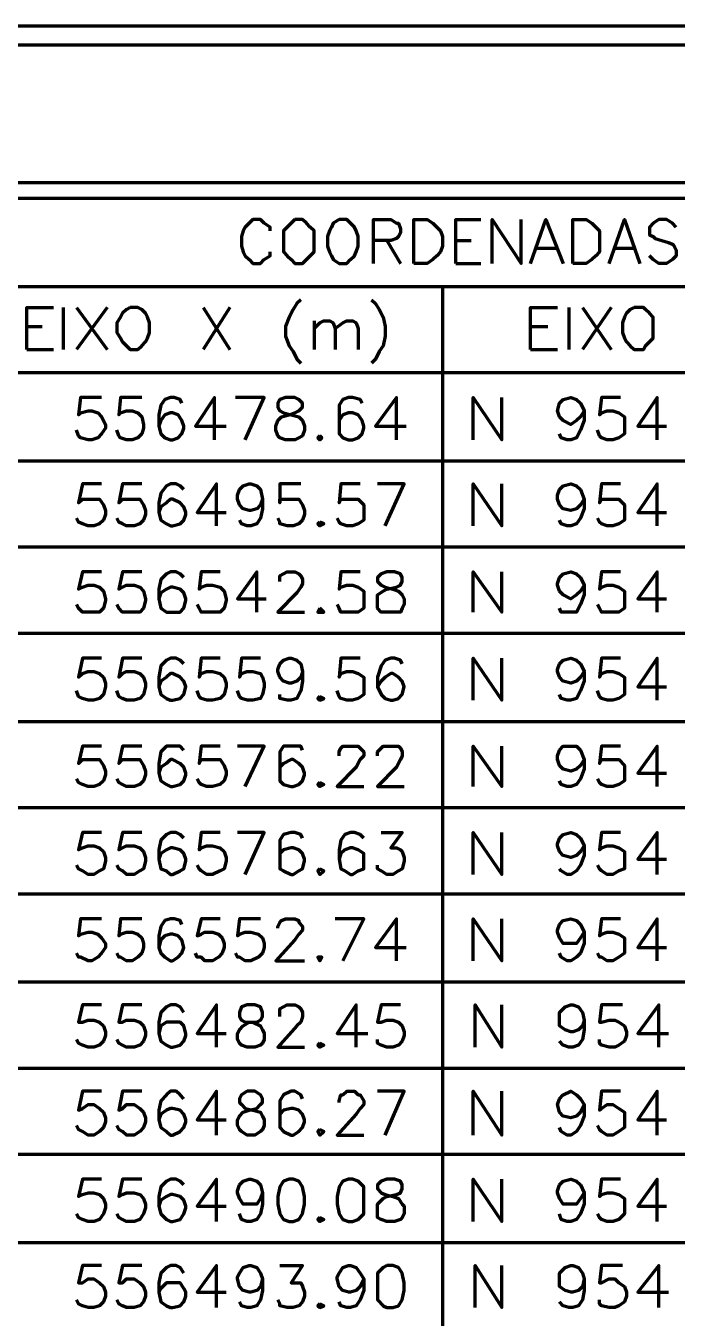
# Model space of a CAD drawing. Header units: inches. Extents: x 1 to 529, y -1 to 335.
# Drawn here: x 47.43 to 70.1, y 56.97 to 101.93 of the extents above; entities that cross this region are included whole.
import ezdxf

# ---------------------------------------------------------------- set-up
doc = ezdxf.new("R2010")
doc.units = ezdxf.units.IN
doc.layers.add('P', color=250, linetype='CONTINUOUS', lineweight=100)

msp = doc.modelspace()

# ---------------------------------------------------------------- linework, layer by layer
at = {"layer": 'P', "color": 0, "linetype": 'CONTINUOUS'}
for points in [[(25.533, 101.933), (188.4, 101.933)], [(26.067, 101.267), (187.8, 101.267), (187.8, 96.467), (26.067, 96.467), (26.067, 101.267)], [(25.533, 95.933), (79.8, 95.933)], [(55.933, 94.8), (55.933, 94.933), (55.733, 95.067), (55.6, 95.2), (55.333, 95.2), (55.2, 95.067), (55.067, 94.933), (55, 94.8), (54.933, 94.6), (54.933, 94.267), (55, 94.067), (55.067, 93.933), (55.2, 93.8), (55.333, 93.667), (55.6, 93.667), (55.733, 93.8), (55.933, 93.933), (55.933, 94.067)], [(56.8, 95.2), (56.667, 95.067), (56.533, 94.933), (56.4, 94.8), (56.4, 94.6), (56.4, 94.267), (56.4, 94.067), (56.533, 93.933), (56.667, 93.8), (56.8, 93.667), (57.067, 93.667), (57.2, 93.8), (57.333, 93.933), (57.467, 94.067), (57.467, 94.267), (57.467, 94.6), (57.467, 94.8), (57.333, 94.933), (57.2, 95.067), (57.067, 95.2), (56.8, 95.2)], [(58.333, 95.2), (58.133, 95.067), (58.067, 94.933), (58, 94.8), (57.933, 94.6), (57.933, 94.267), (58, 94.067), (58.067, 93.933), (58.133, 93.8), (58.333, 93.667), (58.6, 93.667), (58.733, 93.8), (58.867, 93.933), (58.933, 94.067), (59, 94.267), (59, 94.6), (58.933, 94.8), (58.867, 94.933), (58.733, 95.067), (58.6, 95.2), (58.333, 95.2)], [(59.533, 93.667), (59.533, 95.2), (60.133, 95.2), (60.333, 95.067), (60.4, 95.067), (60.467, 94.867), (60.467, 94.733), (60.4, 94.6), (60.333, 94.533), (60.133, 94.467), (59.533, 94.467)], [(60.933, 93.667), (60.933, 95.2), (61.4, 95.2), (61.6, 95.067), (61.733, 94.933), (61.867, 94.8), (61.933, 94.6), (61.933, 94.267), (61.867, 94.067), (61.733, 93.933), (61.6, 93.8), (61.4, 93.667), (60.933, 93.667)], [(62.4, 93.667), (62.4, 95.2), (63.267, 95.2)], [(63.667, 93.667), (63.667, 95.2), (64.667, 93.667), (64.667, 95.2)], [(65, 93.667), (65.533, 95.2), (66.133, 93.667)], [(66.467, 93.667), (66.467, 95.2), (66.933, 95.2), (67.133, 95.067), (67.267, 94.933), (67.4, 94.8), (67.4, 94.6), (67.4, 94.267), (67.4, 94.067), (67.267, 93.933), (67.133, 93.8), (66.933, 93.667), (66.467, 93.667)], [(67.733, 93.667), (68.267, 95.2), (68.8, 93.667)], [(70.067, 94.933), (69.933, 95.067), (69.733, 95.2), (69.467, 95.2), (69.267, 95.067), (69.133, 94.933), (69.133, 94.8), (69.133, 94.667), (69.267, 94.6), (69.333, 94.533), (69.8, 94.4), (69.933, 94.333), (70, 94.267), (70.067, 94.133), (70.067, 93.933), (69.933, 93.8), (69.733, 93.667), (69.467, 93.667), (69.267, 93.8), (69.133, 93.933)], [(60, 94.467), (60.467, 93.667)], [(62.4, 94.467), (62.933, 94.467)], [(65.2, 94.2), (65.933, 94.2)], [(67.933, 94.2), (68.6, 94.2)], [(62.4, 93.667), (63.267, 93.667)], [(25.533, 92.867), (79.8, 92.867)], [(61.933, 92.867), (61.933, 26.4)], [(57, 92.4), (56.867, 92.267), (56.733, 92.067), (56.6, 91.8), (56.467, 91.467), (56.467, 91.133), (56.6, 90.8), (56.733, 90.6), (56.867, 90.333), (57, 90.2)], [(59.467, 92.4), (59.6, 92.267), (59.733, 92.067), (59.867, 91.8), (59.933, 91.467), (59.933, 91.133), (59.867, 90.8), (59.733, 90.6), (59.6, 90.333), (59.467, 90.2)], [(47.467, 90.667), (47.467, 92.133), (48.4, 92.133)], [(48.733, 92.133), (48.733, 90.667)], [(49.2, 92.133), (50.267, 90.667)], [(50.267, 92.133), (49.2, 90.667)], [(51.067, 92.133), (50.933, 92.067), (50.8, 91.933), (50.733, 91.8), (50.6, 91.6), (50.6, 91.267), (50.733, 91.067), (50.8, 90.933), (50.933, 90.8), (51.067, 90.667), (51.333, 90.667), (51.467, 90.8), (51.6, 90.933), (51.667, 91.067), (51.733, 91.267), (51.733, 91.6), (51.667, 91.8), (51.6, 91.933), (51.467, 92.067), (51.333, 92.133), (51.067, 92.133)], [(53.6, 92.133), (54.533, 90.667)], [(54.533, 92.133), (53.6, 90.667)], [(65, 90.667), (65, 92.133), (65.933, 92.133)], [(66.333, 92.133), (66.333, 90.667)], [(66.8, 92.133), (67.8, 90.667)], [(67.8, 92.133), (66.8, 90.667)], [(68.6, 92.133), (68.467, 92.067), (68.333, 91.933), (68.267, 91.8), (68.2, 91.6), (68.2, 91.267), (68.267, 91.067), (68.333, 90.933), (68.467, 90.8), (68.6, 90.667), (68.933, 90.667), (69, 90.8), (69.133, 90.933), (69.267, 91.067), (69.267, 91.267), (69.267, 91.6), (69.267, 91.8), (69.133, 91.933), (69, 92.067), (68.933, 92.133), (68.6, 92.133)], [(47.467, 91.467), (48, 91.467)], [(57.467, 91.667), (57.467, 90.667)], [(57.467, 91.4), (57.667, 91.6), (57.8, 91.667), (58, 91.667), (58.133, 91.6), (58.2, 91.4), (58.2, 90.667)], [(58.2, 91.4), (58.467, 91.6), (58.6, 91.667), (58.8, 91.667), (58.933, 91.6), (59, 91.4), (59, 90.667)], [(65, 91.467), (65.6, 91.467)], [(47.467, 90.667), (48.4, 90.667)], [(65, 90.667), (65.933, 90.667)], [(25.533, 89.867), (79.8, 89.867)], [(50.067, 89), (49.333, 89), (49.267, 88.4), (49.333, 88.467), (49.6, 88.533), (49.733, 88.533), (49.933, 88.467), (50.067, 88.333), (50.2, 88.067), (50.2, 87.933), (50.067, 87.733), (49.933, 87.6), (49.733, 87.533), (49.6, 87.533), (49.333, 87.6), (49.267, 87.667), (49.2, 87.867)], [(51.467, 89), (50.733, 89), (50.667, 88.4), (50.733, 88.467), (50.933, 88.533), (51.133, 88.533), (51.333, 88.467), (51.467, 88.333), (51.533, 88.067), (51.533, 87.933), (51.467, 87.733), (51.333, 87.6), (51.133, 87.533), (50.933, 87.533), (50.733, 87.6), (50.667, 87.667), (50.6, 87.867)], [(52.867, 88.8), (52.8, 88.933), (52.6, 89), (52.467, 89), (52.267, 88.933), (52.133, 88.733), (52.067, 88.4), (52.067, 88), (52.133, 87.733), (52.267, 87.6), (52.467, 87.533), (52.533, 87.533), (52.733, 87.6), (52.867, 87.733), (52.933, 87.933), (52.933, 88), (52.867, 88.2), (52.733, 88.4), (52.533, 88.467), (52.467, 88.467), (52.267, 88.4), (52.133, 88.2), (52.067, 88)], [(54, 87.533), (54, 89), (53.333, 88), (54.4, 88)], [(55.067, 87.533), (55.733, 89), (54.733, 89)], [(56.467, 89), (56.267, 88.933), (56.2, 88.8), (56.2, 88.667), (56.267, 88.533), (56.4, 88.467), (56.667, 88.4), (56.933, 88.333), (57.067, 88.2), (57.133, 88), (57.133, 87.867), (57.067, 87.667), (56.933, 87.6), (56.8, 87.533), (56.467, 87.533), (56.267, 87.6), (56.2, 87.667), (56.133, 87.867), (56.133, 88), (56.2, 88.2), (56.333, 88.333), (56.6, 88.4), (56.8, 88.467), (56.933, 88.533), (57.067, 88.667), (57.067, 88.8), (56.933, 88.933), (56.8, 89), (56.467, 89)], [(59.133, 88.8), (59.067, 88.933), (58.8, 89), (58.667, 89), (58.467, 88.933), (58.333, 88.733), (58.333, 88.4), (58.333, 88), (58.333, 87.733), (58.467, 87.6), (58.667, 87.533), (58.8, 87.533), (59, 87.6), (59.133, 87.733), (59.2, 87.933), (59.2, 88), (59.133, 88.2), (59, 88.4), (58.8, 88.467), (58.667, 88.467), (58.467, 88.4), (58.333, 88.2), (58.333, 88)], [(60.333, 87.533), (60.333, 89), (59.6, 88), (60.667, 88)], [(63, 87.533), (63, 89), (64, 87.533), (64, 89)], [(66.867, 88.533), (66.733, 88.333), (66.6, 88.2), (66.4, 88.067), (66.4, 88.067), (66.133, 88.2), (66, 88.333), (65.933, 88.533), (65.933, 88.533), (66, 88.8), (66.133, 88.933), (66.4, 89), (66.4, 89), (66.6, 88.933), (66.733, 88.8), (66.867, 88.533), (66.867, 88.2), (66.733, 87.867), (66.6, 87.6), (66.4, 87.533), (66.267, 87.533), (66.067, 87.6), (66, 87.733)], [(68.133, 89), (67.467, 89), (67.4, 88.4), (67.467, 88.467), (67.667, 88.533), (67.867, 88.533), (68.067, 88.467), (68.267, 88.333), (68.267, 88.067), (68.267, 87.933), (68.267, 87.733), (68.067, 87.6), (67.867, 87.533), (67.667, 87.533), (67.467, 87.6), (67.4, 87.667), (67.333, 87.867)], [(69.4, 87.533), (69.4, 89), (68.733, 88), (69.733, 88)], [(57.667, 87.667), (57.6, 87.6), (57.667, 87.533), (57.733, 87.6), (57.667, 87.667)], [(25.533, 86.8), (79.8, 86.8)], [(50.067, 86), (49.4, 86), (49.267, 85.333), (49.4, 85.467), (49.6, 85.467), (49.8, 85.467), (50, 85.467), (50.133, 85.267), (50.2, 85.067), (50.2, 84.933), (50.133, 84.733), (50, 84.6), (49.8, 84.533), (49.6, 84.533), (49.4, 84.6), (49.267, 84.667), (49.2, 84.8)], [(51.467, 86), (50.8, 86), (50.667, 85.333), (50.8, 85.467), (50.933, 85.467), (51.2, 85.467), (51.4, 85.467), (51.533, 85.267), (51.6, 85.067), (51.6, 84.933), (51.533, 84.733), (51.4, 84.6), (51.2, 84.533), (50.933, 84.533), (50.8, 84.6), (50.667, 84.667), (50.6, 84.8)], [(52.933, 85.8), (52.8, 85.933), (52.667, 86), (52.467, 86), (52.333, 85.933), (52.133, 85.667), (52.067, 85.333), (52.067, 85), (52.133, 84.733), (52.333, 84.6), (52.467, 84.533), (52.533, 84.533), (52.8, 84.6), (52.933, 84.733), (53, 84.933), (53, 85), (52.933, 85.2), (52.8, 85.333), (52.533, 85.467), (52.467, 85.467), (52.333, 85.333), (52.133, 85.2), (52.067, 85)], [(54.067, 84.533), (54.067, 86), (53.4, 85), (54.4, 85)], [(55.667, 85.467), (55.6, 85.267), (55.467, 85.133), (55.267, 85.067), (55.2, 85.067), (55, 85.133), (54.867, 85.267), (54.8, 85.467), (54.8, 85.6), (54.867, 85.8), (55, 85.933), (55.2, 86), (55.267, 86), (55.467, 85.933), (55.6, 85.8), (55.667, 85.467), (55.667, 85.133), (55.6, 84.8), (55.467, 84.6), (55.267, 84.533), (55.133, 84.533), (54.933, 84.6), (54.867, 84.733)], [(57, 86), (56.267, 86), (56.267, 85.333), (56.267, 85.467), (56.533, 85.467), (56.733, 85.467), (56.933, 85.467), (57.067, 85.267), (57.133, 85.067), (57.133, 84.933), (57.067, 84.733), (56.933, 84.6), (56.733, 84.533), (56.533, 84.533), (56.267, 84.6), (56.267, 84.667), (56.2, 84.8)], [(59.067, 86), (58.4, 86), (58.333, 85.333), (58.4, 85.467), (58.6, 85.467), (58.8, 85.467), (59, 85.467), (59.2, 85.267), (59.2, 85.067), (59.2, 84.933), (59.2, 84.733), (59, 84.6), (58.8, 84.533), (58.6, 84.533), (58.4, 84.6), (58.333, 84.667), (58.267, 84.8)], [(59.933, 84.533), (60.6, 86), (59.667, 86)], [(63, 84.533), (63, 86), (64, 84.533), (64, 86)], [(66.867, 85.467), (66.733, 85.267), (66.6, 85.133), (66.4, 85.067), (66.4, 85.067), (66.133, 85.133), (66, 85.267), (65.933, 85.467), (65.933, 85.6), (66, 85.8), (66.133, 85.933), (66.4, 86), (66.4, 86), (66.6, 85.933), (66.733, 85.8), (66.867, 85.467), (66.867, 85.133), (66.733, 84.8), (66.6, 84.6), (66.4, 84.533), (66.267, 84.533), (66.067, 84.6), (66, 84.733)], [(68.133, 86), (67.467, 86), (67.4, 85.333), (67.467, 85.467), (67.667, 85.467), (67.867, 85.467), (68.067, 85.467), (68.267, 85.267), (68.267, 85.067), (68.267, 84.933), (68.267, 84.733), (68.067, 84.6), (67.867, 84.533), (67.667, 84.533), (67.467, 84.6), (67.4, 84.667), (67.333, 84.8)], [(69.4, 84.533), (69.4, 86), (68.733, 85), (69.733, 85)], [(57.667, 84.667), (57.6, 84.6), (57.667, 84.533), (57.8, 84.6), (57.667, 84.667)], [(25.533, 83.8), (79.8, 83.8)], [(50.067, 82.933), (49.4, 82.933), (49.267, 82.333), (49.4, 82.4), (49.6, 82.467), (49.8, 82.467), (50, 82.4), (50.133, 82.267), (50.2, 82), (50.2, 81.933), (50.133, 81.667), (50, 81.533), (49.8, 81.533), (49.6, 81.533), (49.4, 81.533), (49.267, 81.667), (49.2, 81.8)], [(51.467, 82.933), (50.8, 82.933), (50.667, 82.333), (50.8, 82.4), (50.933, 82.467), (51.2, 82.467), (51.4, 82.4), (51.533, 82.267), (51.6, 82), (51.6, 81.933), (51.533, 81.667), (51.4, 81.533), (51.2, 81.533), (50.933, 81.533), (50.8, 81.533), (50.667, 81.667), (50.6, 81.8)], [(52.933, 82.733), (52.8, 82.867), (52.667, 82.933), (52.467, 82.933), (52.333, 82.867), (52.133, 82.667), (52.067, 82.333), (52.067, 82), (52.133, 81.667), (52.333, 81.533), (52.467, 81.533), (52.533, 81.533), (52.8, 81.533), (52.933, 81.667), (53, 81.933), (53, 82), (52.933, 82.2), (52.8, 82.333), (52.533, 82.4), (52.467, 82.4), (52.333, 82.333), (52.133, 82.2), (52.067, 82)], [(54.2, 82.933), (53.533, 82.933), (53.467, 82.333), (53.533, 82.4), (53.733, 82.467), (53.933, 82.467), (54.2, 82.4), (54.333, 82.267), (54.4, 82), (54.4, 81.933), (54.333, 81.667), (54.2, 81.533), (53.933, 81.533), (53.733, 81.533), (53.533, 81.533), (53.467, 81.667), (53.4, 81.8)], [(55.467, 81.533), (55.467, 82.933), (54.8, 82), (55.8, 82)], [(56.267, 82.6), (56.267, 82.667), (56.267, 82.8), (56.4, 82.867), (56.533, 82.933), (56.8, 82.933), (56.933, 82.867), (57, 82.8), (57.067, 82.667), (57.067, 82.533), (57, 82.4), (56.867, 82.2), (56.2, 81.533), (57.133, 81.533)], [(59.067, 82.933), (58.4, 82.933), (58.333, 82.333), (58.4, 82.4), (58.6, 82.467), (58.8, 82.467), (59, 82.4), (59.2, 82.267), (59.2, 82), (59.2, 81.933), (59.2, 81.667), (59, 81.533), (58.8, 81.533), (58.6, 81.533), (58.4, 81.533), (58.333, 81.667), (58.267, 81.8)], [(60, 82.933), (59.8, 82.867), (59.667, 82.733), (59.667, 82.6), (59.8, 82.467), (59.933, 82.4), (60.2, 82.333), (60.4, 82.267), (60.533, 82.133), (60.6, 82), (60.6, 81.8), (60.533, 81.667), (60.467, 81.533), (60.267, 81.533), (60, 81.533), (59.8, 81.533), (59.667, 81.667), (59.667, 81.8), (59.667, 82), (59.667, 82.133), (59.867, 82.267), (60, 82.333), (60.333, 82.4), (60.467, 82.467), (60.533, 82.6), (60.533, 82.733), (60.467, 82.867), (60.267, 82.933), (60, 82.933)], [(63, 81.533), (63, 82.933), (64, 81.533), (64, 82.933)], [(66.867, 82.467), (66.733, 82.267), (66.6, 82.133), (66.4, 82), (66.4, 82), (66.133, 82.133), (66, 82.267), (65.933, 82.467), (65.933, 82.533), (66, 82.733), (66.133, 82.867), (66.4, 82.933), (66.4, 82.933), (66.6, 82.867), (66.733, 82.733), (66.867, 82.467), (66.867, 82.133), (66.733, 81.8), (66.6, 81.533), (66.4, 81.533), (66.267, 81.533), (66.067, 81.533), (66, 81.667)], [(68.133, 82.933), (67.467, 82.933), (67.4, 82.333), (67.467, 82.4), (67.667, 82.467), (67.867, 82.467), (68.067, 82.4), (68.267, 82.267), (68.267, 82), (68.267, 81.933), (68.267, 81.667), (68.067, 81.533), (67.867, 81.533), (67.667, 81.533), (67.467, 81.533), (67.4, 81.667), (67.333, 81.8)], [(69.4, 81.533), (69.4, 82.933), (68.733, 82), (69.733, 82)], [(57.667, 81.667), (57.6, 81.533), (57.667, 81.533), (57.8, 81.533), (57.667, 81.667)], [(25.533, 80.8), (79.8, 80.8)], [(25.533, 80.8), (79.8, 80.8)], [(50.067, 79.933), (49.4, 79.933), (49.267, 79.267), (49.4, 79.4), (49.6, 79.467), (49.8, 79.467), (50, 79.4), (50.133, 79.267), (50.2, 79.067), (50.2, 78.933), (50.133, 78.667), (50, 78.533), (49.8, 78.467), (49.6, 78.467), (49.4, 78.533), (49.267, 78.6), (49.2, 78.8)], [(51.467, 79.933), (50.8, 79.933), (50.667, 79.267), (50.8, 79.4), (50.933, 79.467), (51.2, 79.467), (51.4, 79.4), (51.533, 79.267), (51.6, 79.067), (51.6, 78.933), (51.533, 78.667), (51.4, 78.533), (51.2, 78.467), (50.933, 78.467), (50.8, 78.533), (50.667, 78.6), (50.6, 78.8)], [(52.933, 79.733), (52.8, 79.867), (52.667, 79.933), (52.467, 79.933), (52.333, 79.867), (52.133, 79.667), (52.067, 79.267), (52.067, 78.933), (52.133, 78.667), (52.333, 78.533), (52.467, 78.467), (52.533, 78.467), (52.8, 78.533), (52.933, 78.667), (53, 78.933), (53, 78.933), (52.933, 79.133), (52.8, 79.267), (52.533, 79.4), (52.467, 79.4), (52.333, 79.267), (52.133, 79.133), (52.067, 78.933)], [(54.2, 79.933), (53.533, 79.933), (53.467, 79.267), (53.533, 79.4), (53.733, 79.467), (53.933, 79.467), (54.2, 79.4), (54.333, 79.267), (54.4, 79.067), (54.4, 78.933), (54.333, 78.667), (54.2, 78.533), (53.933, 78.467), (53.733, 78.467), (53.533, 78.533), (53.467, 78.6), (53.4, 78.8)], [(55.6, 79.933), (54.933, 79.933), (54.867, 79.267), (54.933, 79.4), (55.133, 79.467), (55.333, 79.467), (55.6, 79.4), (55.667, 79.267), (55.733, 79.067), (55.733, 78.933), (55.667, 78.667), (55.6, 78.533), (55.333, 78.467), (55.133, 78.467), (54.933, 78.533), (54.867, 78.6), (54.8, 78.8)], [(57.067, 79.467), (57, 79.267), (56.867, 79.133), (56.667, 79.067), (56.6, 79.067), (56.4, 79.133), (56.267, 79.267), (56.2, 79.467), (56.2, 79.533), (56.267, 79.733), (56.4, 79.867), (56.6, 79.933), (56.667, 79.933), (56.867, 79.867), (57, 79.733), (57.067, 79.467), (57.067, 79.133), (57, 78.8), (56.867, 78.533), (56.667, 78.467), (56.533, 78.467), (56.267, 78.533), (56.267, 78.667)], [(59.067, 79.933), (58.4, 79.933), (58.333, 79.267), (58.4, 79.4), (58.6, 79.467), (58.8, 79.467), (59, 79.4), (59.2, 79.267), (59.2, 79.067), (59.2, 78.933), (59.2, 78.667), (59, 78.533), (58.8, 78.467), (58.6, 78.467), (58.4, 78.533), (58.333, 78.6), (58.267, 78.8)], [(60.533, 79.733), (60.467, 79.867), (60.267, 79.933), (60.133, 79.933), (59.933, 79.867), (59.8, 79.667), (59.667, 79.267), (59.667, 78.933), (59.8, 78.667), (59.933, 78.533), (60.133, 78.467), (60.2, 78.467), (60.4, 78.533), (60.533, 78.667), (60.6, 78.933), (60.6, 78.933), (60.533, 79.133), (60.4, 79.267), (60.2, 79.4), (60.133, 79.4), (59.933, 79.267), (59.8, 79.133), (59.667, 78.933)], [(63, 78.467), (63, 79.933), (64, 78.467), (64, 79.933)], [(66.867, 79.467), (66.733, 79.267), (66.6, 79.133), (66.4, 79.067), (66.4, 79.067), (66.133, 79.133), (66, 79.267), (65.933, 79.467), (65.933, 79.533), (66, 79.733), (66.133, 79.867), (66.4, 79.933), (66.4, 79.933), (66.6, 79.867), (66.733, 79.733), (66.867, 79.467), (66.867, 79.133), (66.733, 78.8), (66.6, 78.533), (66.4, 78.467), (66.267, 78.467), (66.067, 78.533), (66, 78.667)], [(68.133, 79.933), (67.467, 79.933), (67.4, 79.267), (67.467, 79.4), (67.667, 79.467), (67.867, 79.467), (68.067, 79.4), (68.267, 79.267), (68.267, 79.067), (68.267, 78.933), (68.267, 78.667), (68.067, 78.533), (67.867, 78.467), (67.667, 78.467), (67.467, 78.533), (67.4, 78.6), (67.333, 78.8)], [(69.4, 78.467), (69.4, 79.933), (68.733, 78.933), (69.733, 78.933)], [(57.667, 78.6), (57.6, 78.533), (57.667, 78.467), (57.8, 78.533), (57.667, 78.6)], [(25.533, 77.733), (79.8, 77.733)], [(50.067, 76.867), (49.4, 76.867), (49.267, 76.267), (49.4, 76.4), (49.6, 76.4), (49.8, 76.4), (50, 76.4), (50.133, 76.2), (50.2, 76), (50.2, 75.867), (50.133, 75.667), (50, 75.533), (49.8, 75.467), (49.6, 75.467), (49.4, 75.533), (49.267, 75.6), (49.2, 75.733)], [(51.467, 76.867), (50.8, 76.867), (50.667, 76.267), (50.8, 76.4), (50.933, 76.4), (51.2, 76.4), (51.4, 76.4), (51.533, 76.2), (51.6, 76), (51.6, 75.867), (51.533, 75.667), (51.4, 75.533), (51.2, 75.467), (50.933, 75.467), (50.8, 75.533), (50.667, 75.6), (50.6, 75.733)], [(52.933, 76.733), (52.8, 76.867), (52.667, 76.867), (52.467, 76.867), (52.333, 76.867), (52.133, 76.667), (52.067, 76.267), (52.067, 75.933), (52.133, 75.667), (52.333, 75.533), (52.467, 75.467), (52.533, 75.467), (52.8, 75.533), (52.933, 75.667), (53, 75.867), (53, 75.933), (52.933, 76.133), (52.8, 76.267), (52.533, 76.4), (52.467, 76.4), (52.333, 76.267), (52.133, 76.133), (52.067, 75.933)], [(54.2, 76.867), (53.533, 76.867), (53.467, 76.267), (53.533, 76.4), (53.733, 76.4), (53.933, 76.4), (54.2, 76.4), (54.333, 76.2), (54.4, 76), (54.4, 75.867), (54.333, 75.667), (54.2, 75.533), (53.933, 75.467), (53.733, 75.467), (53.533, 75.533), (53.467, 75.6), (53.4, 75.733)], [(55.067, 75.467), (55.733, 76.867), (54.8, 76.867)], [(57.067, 76.733), (57, 76.867), (56.8, 76.867), (56.667, 76.867), (56.4, 76.867), (56.267, 76.667), (56.267, 76.267), (56.267, 75.933), (56.267, 75.667), (56.4, 75.533), (56.667, 75.467), (56.733, 75.467), (56.933, 75.533), (57.067, 75.667), (57.133, 75.867), (57.133, 75.933), (57.067, 76.133), (56.933, 76.267), (56.733, 76.4), (56.667, 76.4), (56.4, 76.267), (56.267, 76.133), (56.267, 75.933)], [(58.333, 76.533), (58.333, 76.667), (58.4, 76.8), (58.467, 76.867), (58.6, 76.867), (58.867, 76.867), (59, 76.867), (59.067, 76.8), (59.2, 76.667), (59.2, 76.533), (59.067, 76.4), (58.933, 76.133), (58.267, 75.467), (59.2, 75.467)], [(59.667, 76.533), (59.667, 76.667), (59.8, 76.8), (59.867, 76.867), (60, 76.867), (60.267, 76.867), (60.4, 76.867), (60.467, 76.8), (60.533, 76.667), (60.533, 76.533), (60.467, 76.4), (60.333, 76.133), (59.667, 75.467), (60.6, 75.467)], [(63, 75.467), (63, 76.867), (64, 75.467), (64, 76.867)], [(66.867, 76.4), (66.733, 76.2), (66.6, 76.067), (66.4, 76), (66.4, 76), (66.133, 76.067), (66, 76.2), (65.933, 76.4), (65.933, 76.533), (66, 76.733), (66.133, 76.867), (66.4, 76.867), (66.4, 76.867), (66.6, 76.867), (66.733, 76.733), (66.867, 76.4), (66.867, 76.067), (66.733, 75.733), (66.6, 75.533), (66.4, 75.467), (66.267, 75.467), (66.067, 75.533), (66, 75.667)], [(68.133, 76.867), (67.467, 76.867), (67.4, 76.267), (67.467, 76.4), (67.667, 76.4), (67.867, 76.4), (68.067, 76.4), (68.267, 76.2), (68.267, 76), (68.267, 75.867), (68.267, 75.667), (68.067, 75.533), (67.867, 75.467), (67.667, 75.467), (67.467, 75.533), (67.4, 75.6), (67.333, 75.733)], [(69.4, 75.467), (69.4, 76.867), (68.733, 75.933), (69.733, 75.933)], [(57.667, 75.6), (57.6, 75.533), (57.667, 75.467), (57.8, 75.533), (57.667, 75.6)], [(25.533, 74.733), (79.8, 74.733)], [(50.067, 73.867), (49.4, 73.867), (49.267, 73.267), (49.4, 73.333), (49.6, 73.4), (49.8, 73.4), (50, 73.333), (50.133, 73.2), (50.2, 73), (50.2, 72.867), (50.133, 72.6), (50, 72.533), (49.8, 72.4), (49.6, 72.4), (49.4, 72.533), (49.267, 72.6), (49.2, 72.733)], [(51.467, 73.867), (50.8, 73.867), (50.667, 73.267), (50.8, 73.333), (50.933, 73.4), (51.2, 73.4), (51.4, 73.333), (51.533, 73.2), (51.6, 73), (51.6, 72.867), (51.533, 72.6), (51.4, 72.533), (51.2, 72.4), (50.933, 72.4), (50.8, 72.533), (50.667, 72.6), (50.6, 72.733)], [(52.933, 73.667), (52.8, 73.8), (52.667, 73.867), (52.467, 73.867), (52.333, 73.8), (52.133, 73.6), (52.067, 73.267), (52.067, 72.933), (52.133, 72.6), (52.333, 72.533), (52.467, 72.4), (52.533, 72.4), (52.8, 72.533), (52.933, 72.6), (53, 72.867), (53, 72.933), (52.933, 73.133), (52.8, 73.267), (52.533, 73.333), (52.467, 73.333), (52.333, 73.267), (52.133, 73.133), (52.067, 72.933)], [(54.2, 73.867), (53.533, 73.867), (53.467, 73.267), (53.533, 73.333), (53.733, 73.4), (53.933, 73.4), (54.2, 73.333), (54.333, 73.2), (54.4, 73), (54.4, 72.867), (54.333, 72.6), (54.2, 72.533), (53.933, 72.4), (53.733, 72.4), (53.533, 72.533), (53.467, 72.6), (53.4, 72.733)], [(55.067, 72.4), (55.733, 73.867), (54.8, 73.867)], [(57.067, 73.667), (57, 73.8), (56.8, 73.867), (56.667, 73.867), (56.4, 73.8), (56.267, 73.6), (56.267, 73.267), (56.267, 72.933), (56.267, 72.6), (56.4, 72.533), (56.667, 72.4), (56.733, 72.4), (56.933, 72.533), (57.067, 72.6), (57.133, 72.867), (57.133, 72.933), (57.067, 73.133), (56.933, 73.267), (56.733, 73.333), (56.667, 73.333), (56.4, 73.267), (56.267, 73.133), (56.267, 72.933)], [(59.2, 73.667), (59.067, 73.8), (58.867, 73.867), (58.733, 73.867), (58.533, 73.8), (58.4, 73.6), (58.333, 73.267), (58.333, 72.933), (58.4, 72.6), (58.533, 72.533), (58.733, 72.4), (58.8, 72.4), (59, 72.533), (59.2, 72.6), (59.2, 72.867), (59.2, 72.933), (59.2, 73.133), (59, 73.267), (58.8, 73.333), (58.733, 73.333), (58.533, 73.267), (58.4, 73.133), (58.333, 72.933)], [(59.8, 73.867), (60.533, 73.867), (60.133, 73.333), (60.333, 73.333), (60.467, 73.267), (60.533, 73.2), (60.6, 73), (60.6, 72.867), (60.533, 72.6), (60.4, 72.533), (60.2, 72.4), (60, 72.4), (59.8, 72.533), (59.667, 72.6), (59.667, 72.733)], [(63, 72.4), (63, 73.867), (64, 72.4), (64, 73.867)], [(66.867, 73.4), (66.733, 73.2), (66.6, 73.067), (66.4, 73), (66.4, 73), (66.133, 73.067), (66, 73.2), (65.933, 73.4), (65.933, 73.467), (66, 73.667), (66.133, 73.8), (66.4, 73.867), (66.4, 73.867), (66.6, 73.8), (66.733, 73.667), (66.867, 73.4), (66.867, 73.067), (66.733, 72.733), (66.6, 72.533), (66.4, 72.4), (66.267, 72.4), (66.067, 72.533), (66, 72.6)], [(68.133, 73.867), (67.467, 73.867), (67.4, 73.267), (67.467, 73.333), (67.667, 73.4), (67.867, 73.4), (68.067, 73.333), (68.267, 73.2), (68.267, 73), (68.267, 72.867), (68.267, 72.6), (68.067, 72.533), (67.867, 72.4), (67.667, 72.4), (67.467, 72.533), (67.4, 72.6), (67.333, 72.733)], [(69.4, 72.4), (69.4, 73.867), (68.733, 72.933), (69.733, 72.933)], [(57.667, 72.6), (57.6, 72.533), (57.667, 72.4), (57.8, 72.533), (57.667, 72.6)], [(25.533, 71.733), (79.8, 71.733)], [(50.067, 70.867), (49.333, 70.867), (49.267, 70.267), (49.333, 70.333), (49.6, 70.4), (49.733, 70.4), (49.933, 70.333), (50.067, 70.2), (50.2, 70), (50.2, 69.867), (50.067, 69.667), (49.933, 69.533), (49.733, 69.4), (49.6, 69.4), (49.333, 69.533), (49.267, 69.533), (49.2, 69.667)], [(51.467, 70.867), (50.733, 70.867), (50.667, 70.267), (50.733, 70.333), (50.933, 70.4), (51.133, 70.4), (51.333, 70.333), (51.467, 70.2), (51.533, 70), (51.533, 69.867), (51.467, 69.667), (51.333, 69.533), (51.133, 69.4), (50.933, 69.4), (50.733, 69.533), (50.667, 69.533), (50.6, 69.667)], [(52.867, 70.667), (52.8, 70.8), (52.6, 70.867), (52.467, 70.867), (52.267, 70.8), (52.133, 70.6), (52.067, 70.267), (52.067, 69.867), (52.133, 69.667), (52.267, 69.533), (52.467, 69.4), (52.533, 69.4), (52.733, 69.533), (52.867, 69.667), (52.933, 69.867), (52.933, 69.867), (52.867, 70.133), (52.733, 70.267), (52.533, 70.333), (52.467, 70.333), (52.267, 70.267), (52.133, 70.133), (52.067, 69.867)], [(54.2, 70.867), (53.533, 70.867), (53.4, 70.267), (53.533, 70.333), (53.667, 70.4), (53.933, 70.4), (54.133, 70.333), (54.267, 70.2), (54.333, 70), (54.333, 69.867), (54.267, 69.667), (54.133, 69.533), (53.933, 69.4), (53.667, 69.4), (53.533, 69.533), (53.4, 69.533), (53.333, 69.667)], [(55.6, 70.867), (54.867, 70.867), (54.8, 70.267), (54.867, 70.333), (55.067, 70.4), (55.267, 70.4), (55.533, 70.333), (55.667, 70.2), (55.733, 70), (55.733, 69.867), (55.667, 69.667), (55.533, 69.533), (55.267, 69.4), (55.067, 69.4), (54.867, 69.533), (54.8, 69.533), (54.733, 69.667)], [(56.2, 70.533), (56.2, 70.6), (56.267, 70.733), (56.333, 70.8), (56.467, 70.867), (56.8, 70.867), (56.933, 70.8), (56.933, 70.733), (57.067, 70.6), (57.067, 70.467), (56.933, 70.333), (56.8, 70.133), (56.133, 69.4), (57.133, 69.4)], [(58.467, 69.4), (59.2, 70.867), (58.2, 70.867)], [(60.333, 69.4), (60.333, 70.867), (59.6, 69.867), (60.667, 69.867)], [(63, 69.4), (63, 70.867), (64, 69.4), (64, 70.867)], [(66.867, 70.4), (66.733, 70.2), (66.6, 70), (66.4, 70), (66.4, 70), (66.133, 70), (66, 70.2), (65.933, 70.4), (65.933, 70.467), (66, 70.667), (66.133, 70.8), (66.4, 70.867), (66.4, 70.867), (66.6, 70.8), (66.733, 70.667), (66.867, 70.4), (66.867, 70), (66.733, 69.667), (66.6, 69.533), (66.4, 69.4), (66.267, 69.4), (66.067, 69.533), (66, 69.667)], [(68.133, 70.867), (67.467, 70.867), (67.4, 70.267), (67.467, 70.333), (67.667, 70.4), (67.867, 70.4), (68.067, 70.333), (68.267, 70.2), (68.267, 70), (68.267, 69.867), (68.267, 69.667), (68.067, 69.533), (67.867, 69.4), (67.667, 69.4), (67.467, 69.533), (67.4, 69.533), (67.333, 69.667)], [(69.4, 69.4), (69.4, 70.867), (68.733, 69.867), (69.733, 69.867)], [(57.667, 69.533), (57.6, 69.533), (57.667, 69.4), (57.733, 69.533), (57.667, 69.533)], [(25.533, 68.667), (79.8, 68.667)], [(50.067, 67.867), (49.4, 67.867), (49.267, 67.267), (49.4, 67.267), (49.6, 67.333), (49.8, 67.333), (50, 67.267), (50.133, 67.133), (50.2, 66.933), (50.2, 66.8), (50.133, 66.6), (50, 66.467), (49.8, 66.4), (49.6, 66.4), (49.4, 66.467), (49.267, 66.533), (49.2, 66.667)], [(51.467, 67.867), (50.8, 67.867), (50.667, 67.267), (50.8, 67.267), (50.933, 67.333), (51.2, 67.333), (51.4, 67.267), (51.533, 67.133), (51.6, 66.933), (51.6, 66.8), (51.533, 66.6), (51.4, 66.467), (51.2, 66.4), (50.933, 66.4), (50.8, 66.467), (50.667, 66.533), (50.6, 66.667)], [(52.933, 67.6), (52.8, 67.8), (52.667, 67.867), (52.467, 67.867), (52.333, 67.8), (52.133, 67.6), (52.067, 67.267), (52.067, 66.867), (52.133, 66.6), (52.333, 66.467), (52.467, 66.4), (52.533, 66.4), (52.8, 66.467), (52.933, 66.6), (53, 66.8), (53, 66.867), (52.933, 67.133), (52.8, 67.267), (52.533, 67.267), (52.467, 67.267), (52.333, 67.267), (52.133, 67.133), (52.067, 66.867)], [(54.067, 66.4), (54.067, 67.867), (53.4, 66.867), (54.4, 66.867)], [(55.133, 67.867), (54.933, 67.8), (54.867, 67.6), (54.867, 67.467), (54.933, 67.333), (55.067, 67.267), (55.333, 67.267), (55.6, 67.133), (55.667, 67), (55.733, 66.867), (55.733, 66.667), (55.667, 66.533), (55.6, 66.467), (55.4, 66.4), (55.133, 66.4), (54.933, 66.467), (54.867, 66.533), (54.8, 66.667), (54.8, 66.867), (54.867, 67), (55, 67.133), (55.2, 67.267), (55.467, 67.267), (55.6, 67.333), (55.667, 67.467), (55.667, 67.6), (55.6, 67.8), (55.4, 67.867), (55.133, 67.867)], [(56.267, 67.467), (56.267, 67.6), (56.267, 67.733), (56.4, 67.8), (56.533, 67.867), (56.8, 67.867), (56.933, 67.8), (57, 67.733), (57.067, 67.6), (57.067, 67.467), (57, 67.267), (56.867, 67.133), (56.2, 66.4), (57.133, 66.4)], [(58.933, 66.4), (58.933, 67.867), (58.267, 66.867), (59.333, 66.867)], [(60.467, 67.867), (59.8, 67.867), (59.667, 67.267), (59.8, 67.267), (60, 67.333), (60.2, 67.333), (60.4, 67.267), (60.533, 67.133), (60.6, 66.933), (60.6, 66.8), (60.533, 66.6), (60.4, 66.467), (60.2, 66.4), (60, 66.4), (59.8, 66.467), (59.667, 66.533), (59.667, 66.667)], [(63.067, 66.4), (63.067, 67.867), (64, 66.4), (64, 67.867)], [(66.867, 67.333), (66.8, 67.133), (66.667, 67), (66.467, 66.933), (66.4, 66.933), (66.2, 67), (66, 67.133), (66, 67.333), (66, 67.467), (66, 67.6), (66.2, 67.8), (66.4, 67.867), (66.467, 67.867), (66.667, 67.8), (66.8, 67.6), (66.867, 67.333), (66.867, 67), (66.8, 66.667), (66.667, 66.467), (66.467, 66.4), (66.333, 66.4), (66.133, 66.467), (66, 66.6)], [(68.2, 67.867), (67.467, 67.867), (67.4, 67.267), (67.467, 67.267), (67.733, 67.333), (67.933, 67.333), (68.067, 67.267), (68.267, 67.133), (68.333, 66.933), (68.333, 66.8), (68.267, 66.6), (68.067, 66.467), (67.933, 66.4), (67.733, 66.4), (67.467, 66.467), (67.4, 66.533), (67.4, 66.667)], [(69.467, 66.4), (69.467, 67.867), (68.733, 66.867), (69.8, 66.867)], [(57.667, 66.533), (57.6, 66.467), (57.667, 66.4), (57.8, 66.467), (57.667, 66.533)], [(25.533, 65.667), (79.8, 65.667)], [(50.067, 64.867), (49.4, 64.867), (49.267, 64.2), (49.4, 64.267), (49.6, 64.4), (49.8, 64.4), (50, 64.267), (50.133, 64.133), (50.2, 63.933), (50.2, 63.8), (50.133, 63.6), (50, 63.467), (49.8, 63.333), (49.6, 63.333), (49.4, 63.467), (49.267, 63.533), (49.2, 63.667)], [(51.467, 64.867), (50.8, 64.867), (50.667, 64.2), (50.8, 64.267), (50.933, 64.4), (51.2, 64.4), (51.4, 64.267), (51.533, 64.133), (51.6, 63.933), (51.6, 63.8), (51.533, 63.6), (51.4, 63.467), (51.2, 63.333), (50.933, 63.333), (50.8, 63.467), (50.667, 63.533), (50.6, 63.667)], [(52.933, 64.6), (52.8, 64.733), (52.667, 64.867), (52.467, 64.867), (52.333, 64.733), (52.133, 64.533), (52.067, 64.2), (52.067, 63.867), (52.133, 63.6), (52.333, 63.467), (52.467, 63.333), (52.533, 63.333), (52.8, 63.467), (52.933, 63.6), (53, 63.8), (53, 63.867), (52.933, 64.067), (52.8, 64.2), (52.533, 64.267), (52.467, 64.267), (52.333, 64.2), (52.133, 64.067), (52.067, 63.867)], [(54.067, 63.333), (54.067, 64.867), (53.4, 63.867), (54.4, 63.867)], [(55.133, 64.867), (54.933, 64.733), (54.867, 64.6), (54.867, 64.467), (54.933, 64.4), (55.067, 64.267), (55.333, 64.2), (55.6, 64.133), (55.667, 64), (55.733, 63.867), (55.733, 63.667), (55.667, 63.533), (55.6, 63.467), (55.4, 63.333), (55.133, 63.333), (54.933, 63.467), (54.867, 63.533), (54.8, 63.667), (54.8, 63.867), (54.867, 64), (55, 64.133), (55.2, 64.2), (55.467, 64.267), (55.6, 64.4), (55.667, 64.467), (55.667, 64.6), (55.6, 64.733), (55.4, 64.867), (55.133, 64.867)], [(57.067, 64.6), (57, 64.733), (56.8, 64.867), (56.667, 64.867), (56.4, 64.733), (56.267, 64.533), (56.267, 64.2), (56.267, 63.867), (56.267, 63.6), (56.4, 63.467), (56.667, 63.333), (56.733, 63.333), (56.933, 63.467), (57.067, 63.6), (57.133, 63.8), (57.133, 63.867), (57.067, 64.067), (56.933, 64.2), (56.733, 64.267), (56.667, 64.267), (56.4, 64.2), (56.267, 64.067), (56.267, 63.867)], [(58.333, 64.467), (58.333, 64.533), (58.4, 64.733), (58.467, 64.733), (58.6, 64.867), (58.867, 64.867), (59, 64.733), (59.067, 64.733), (59.2, 64.533), (59.2, 64.4), (59.067, 64.267), (58.933, 64.067), (58.267, 63.333), (59.2, 63.333)], [(59.933, 63.333), (60.6, 64.867), (59.667, 64.867)], [(63, 63.333), (63, 64.867), (64, 63.333), (64, 64.867)], [(66.867, 64.4), (66.733, 64.133), (66.6, 64), (66.4, 63.933), (66.4, 63.933), (66.133, 64), (66, 64.133), (65.933, 64.4), (65.933, 64.4), (66, 64.6), (66.133, 64.733), (66.4, 64.867), (66.4, 64.867), (66.6, 64.733), (66.733, 64.6), (66.867, 64.4), (66.867, 64), (66.733, 63.667), (66.6, 63.467), (66.4, 63.333), (66.267, 63.333), (66.067, 63.467), (66, 63.6)], [(68.133, 64.867), (67.467, 64.867), (67.4, 64.2), (67.467, 64.267), (67.667, 64.4), (67.867, 64.4), (68.067, 64.267), (68.267, 64.133), (68.267, 63.933), (68.267, 63.8), (68.267, 63.6), (68.067, 63.467), (67.867, 63.333), (67.667, 63.333), (67.467, 63.467), (67.4, 63.533), (67.333, 63.667)], [(69.4, 63.333), (69.4, 64.867), (68.733, 63.867), (69.733, 63.867)], [(57.667, 63.533), (57.6, 63.467), (57.667, 63.333), (57.8, 63.467), (57.667, 63.533)], [(25.533, 62.667), (79.8, 62.667)], [(50.067, 61.8), (49.4, 61.8), (49.267, 61.2), (49.4, 61.267), (49.6, 61.333), (49.8, 61.333), (50, 61.267), (50.133, 61.133), (50.2, 60.933), (50.2, 60.8), (50.133, 60.6), (50, 60.4), (49.8, 60.333), (49.6, 60.333), (49.4, 60.4), (49.267, 60.467), (49.2, 60.6)], [(51.467, 61.8), (50.8, 61.8), (50.667, 61.2), (50.8, 61.267), (50.933, 61.333), (51.2, 61.333), (51.4, 61.267), (51.533, 61.133), (51.6, 60.933), (51.6, 60.8), (51.533, 60.6), (51.4, 60.4), (51.2, 60.333), (50.933, 60.333), (50.8, 60.4), (50.667, 60.467), (50.6, 60.6)], [(52.933, 61.6), (52.8, 61.733), (52.667, 61.8), (52.467, 61.8), (52.333, 61.733), (52.133, 61.533), (52.067, 61.2), (52.067, 60.867), (52.133, 60.6), (52.333, 60.4), (52.467, 60.333), (52.533, 60.333), (52.8, 60.4), (52.933, 60.6), (53, 60.8), (53, 60.867), (52.933, 61.067), (52.8, 61.2), (52.533, 61.267), (52.467, 61.267), (52.333, 61.2), (52.133, 61.067), (52.067, 60.867)], [(54.067, 60.333), (54.067, 61.8), (53.4, 60.867), (54.4, 60.867)], [(55.667, 61.333), (55.6, 61.133), (55.467, 60.933), (55.267, 60.933), (55.2, 60.933), (55, 60.933), (54.867, 61.133), (54.8, 61.333), (54.8, 61.4), (54.867, 61.6), (55, 61.733), (55.2, 61.8), (55.267, 61.8), (55.467, 61.733), (55.6, 61.6), (55.667, 61.333), (55.667, 60.933), (55.6, 60.6), (55.467, 60.4), (55.267, 60.333), (55.133, 60.333), (54.933, 60.4), (54.867, 60.6)], [(56.6, 61.8), (56.4, 61.733), (56.267, 61.533), (56.2, 61.2), (56.2, 60.933), (56.267, 60.6), (56.4, 60.4), (56.6, 60.333), (56.733, 60.333), (56.933, 60.4), (57.067, 60.6), (57.133, 60.933), (57.133, 61.2), (57.067, 61.533), (56.933, 61.733), (56.733, 61.8), (56.6, 61.8)], [(58.667, 61.8), (58.467, 61.733), (58.333, 61.533), (58.267, 61.2), (58.267, 60.933), (58.333, 60.6), (58.467, 60.4), (58.667, 60.333), (58.8, 60.333), (59, 60.4), (59.2, 60.6), (59.2, 60.933), (59.2, 61.2), (59.2, 61.533), (59, 61.733), (58.8, 61.8), (58.667, 61.8)], [(60, 61.8), (59.8, 61.733), (59.667, 61.6), (59.667, 61.467), (59.8, 61.333), (59.933, 61.267), (60.2, 61.2), (60.4, 61.133), (60.533, 60.933), (60.6, 60.867), (60.6, 60.6), (60.533, 60.467), (60.467, 60.4), (60.267, 60.333), (60, 60.333), (59.8, 60.4), (59.667, 60.467), (59.667, 60.6), (59.667, 60.867), (59.667, 60.933), (59.867, 61.133), (60, 61.2), (60.333, 61.267), (60.467, 61.333), (60.533, 61.467), (60.533, 61.6), (60.467, 61.733), (60.267, 61.8), (60, 61.8)], [(63, 60.333), (63, 61.8), (64, 60.333), (64, 61.8)], [(66.867, 61.333), (66.733, 61.133), (66.6, 60.933), (66.4, 60.933), (66.4, 60.933), (66.133, 60.933), (66, 61.133), (65.933, 61.333), (65.933, 61.4), (66, 61.6), (66.133, 61.733), (66.4, 61.8), (66.4, 61.8), (66.6, 61.733), (66.733, 61.6), (66.867, 61.333), (66.867, 60.933), (66.733, 60.6), (66.6, 60.4), (66.4, 60.333), (66.267, 60.333), (66.067, 60.4), (66, 60.6)], [(68.133, 61.8), (67.467, 61.8), (67.4, 61.2), (67.467, 61.267), (67.667, 61.333), (67.867, 61.333), (68.067, 61.267), (68.267, 61.133), (68.267, 60.933), (68.267, 60.8), (68.267, 60.6), (68.067, 60.4), (67.867, 60.333), (67.667, 60.333), (67.467, 60.4), (67.4, 60.467), (67.333, 60.6)], [(69.4, 60.333), (69.4, 61.8), (68.733, 60.867), (69.733, 60.867)], [(57.667, 60.467), (57.6, 60.4), (57.667, 60.333), (57.8, 60.4), (57.667, 60.467)], [(25.533, 59.6), (79.8, 59.6)], [(50.067, 58.8), (49.4, 58.8), (49.267, 58.2), (49.4, 58.2), (49.6, 58.333), (49.8, 58.333), (50, 58.2), (50.133, 58.067), (50.2, 57.867), (50.2, 57.733), (50.133, 57.533), (50, 57.4), (49.8, 57.333), (49.6, 57.333), (49.4, 57.4), (49.267, 57.467), (49.2, 57.6)], [(51.467, 58.8), (50.8, 58.8), (50.667, 58.2), (50.8, 58.2), (50.933, 58.333), (51.2, 58.333), (51.4, 58.2), (51.533, 58.067), (51.6, 57.867), (51.6, 57.733), (51.533, 57.533), (51.4, 57.4), (51.2, 57.333), (50.933, 57.333), (50.8, 57.4), (50.667, 57.467), (50.6, 57.6)], [(52.933, 58.533), (52.8, 58.733), (52.667, 58.8), (52.467, 58.8), (52.333, 58.733), (52.133, 58.533), (52.067, 58.2), (52.067, 57.867), (52.133, 57.533), (52.333, 57.4), (52.467, 57.333), (52.533, 57.333), (52.8, 57.4), (52.933, 57.533), (53, 57.733), (53, 57.867), (52.933, 58), (52.8, 58.2), (52.533, 58.2), (52.467, 58.2), (52.333, 58.2), (52.133, 58), (52.067, 57.867)], [(54.067, 57.333), (54.067, 58.8), (53.4, 57.867), (54.4, 57.867)], [(55.667, 58.333), (55.6, 58.067), (55.467, 57.933), (55.267, 57.867), (55.2, 57.867), (55, 57.933), (54.867, 58.067), (54.8, 58.333), (54.8, 58.4), (54.867, 58.533), (55, 58.733), (55.2, 58.8), (55.267, 58.8), (55.467, 58.733), (55.6, 58.533), (55.667, 58.333), (55.667, 57.933), (55.6, 57.6), (55.467, 57.4), (55.267, 57.333), (55.133, 57.333), (54.933, 57.4), (54.867, 57.533)], [(56.267, 58.8), (57.067, 58.8), (56.667, 58.2), (56.867, 58.2), (57, 58.2), (57.067, 58.067), (57.133, 57.867), (57.133, 57.733), (57.067, 57.533), (56.933, 57.4), (56.733, 57.333), (56.533, 57.333), (56.267, 57.4), (56.267, 57.467), (56.2, 57.6)], [(59.2, 58.333), (59.067, 58.067), (58.933, 57.933), (58.733, 57.867), (58.667, 57.867), (58.467, 57.933), (58.333, 58.067), (58.267, 58.333), (58.267, 58.4), (58.333, 58.533), (58.467, 58.733), (58.667, 58.8), (58.733, 58.8), (58.933, 58.733), (59.067, 58.533), (59.2, 58.333), (59.2, 57.933), (59.067, 57.6), (58.933, 57.4), (58.733, 57.333), (58.6, 57.333), (58.4, 57.4), (58.333, 57.533)], [(60, 58.8), (59.867, 58.733), (59.667, 58.533), (59.667, 58.2), (59.667, 57.933), (59.667, 57.6), (59.867, 57.4), (60, 57.333), (60.2, 57.333), (60.4, 57.4), (60.533, 57.6), (60.6, 57.933), (60.6, 58.2), (60.533, 58.533), (60.4, 58.733), (60.2, 58.8), (60, 58.8)], [(63.067, 57.333), (63.067, 58.8), (64, 57.333), (64, 58.8)], [(66.867, 58.333), (66.8, 58.067), (66.667, 57.933), (66.467, 57.867), (66.4, 57.867), (66.2, 57.933), (66, 58.067), (66, 58.333), (66, 58.4), (66, 58.533), (66.2, 58.733), (66.4, 58.8), (66.467, 58.8), (66.667, 58.733), (66.8, 58.533), (66.867, 58.333), (66.867, 57.933), (66.8, 57.6), (66.667, 57.4), (66.467, 57.333), (66.333, 57.333), (66.133, 57.4), (66, 57.533)], [(68.2, 58.8), (67.467, 58.8), (67.4, 58.2), (67.467, 58.2), (67.733, 58.333), (67.933, 58.333), (68.067, 58.2), (68.267, 58.067), (68.333, 57.867), (68.333, 57.733), (68.267, 57.533), (68.067, 57.4), (67.933, 57.333), (67.733, 57.333), (67.467, 57.4), (67.4, 57.467), (67.4, 57.6)], [(69.467, 57.333), (69.467, 58.8), (68.733, 57.867), (69.8, 57.867)], [(57.667, 57.467), (57.6, 57.4), (57.667, 57.333), (57.8, 57.4), (57.667, 57.467)]]:
    msp.add_lwpolyline(points, dxfattribs=at)

doc.saveas('drawing.dxf')
